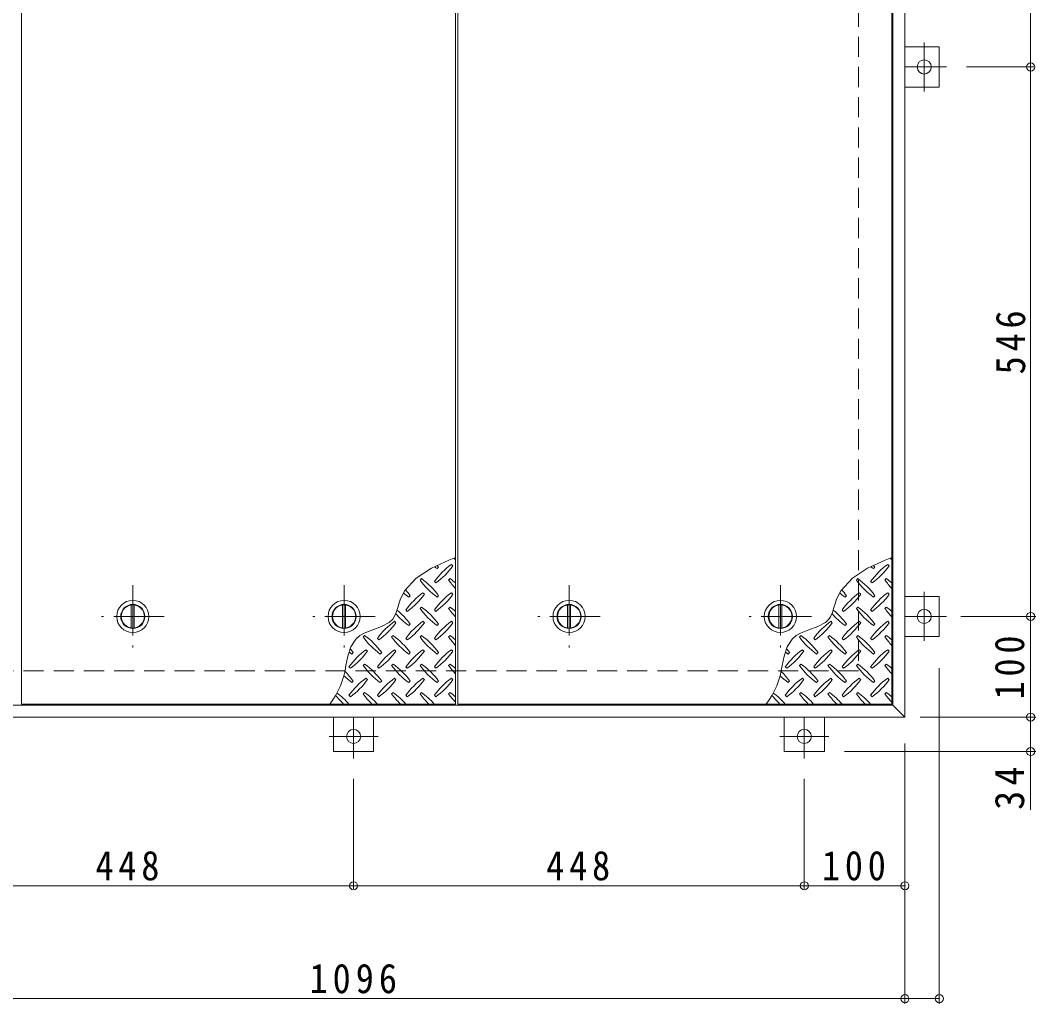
# Model space of a CAD drawing. Units: millimetres at full size, sheet at 1:10. Extents: x -2620 to 2549, y -1962 to 1754.
# Drawn here: x -788 to 221, y -200 to 777 of the extents above; entities that cross this region are included whole.
import ezdxf

# ---------------------------------------------------------------- set-up
doc = ezdxf.new("R2010")
doc.units = ezdxf.units.MM
doc.header["$LTSCALE"] = 10
doc.header["$PDMODE"] = 32
doc.header["$PDSIZE"] = 8
doc.linetypes.add('CHAIN1', pattern=[8, 5, -1, 1, -1])
doc.linetypes.add('DASHED2', pattern=[3, 2, -1])
for name, color, linetype, lineweight in [('0-1', 2, 'DASHED2', 9), ('0-2', 3, 'Continuous', 9), ('0-3', 2, 'Continuous', 9), ('0-9', 134, 'Continuous', 5), ('0-C', 2, 'Continuous', 9), ('0-E', 3, 'Continuous', 9), ('0-F', 7, 'Continuous', 9)]:
    doc.layers.add(name, color=color, linetype=linetype, lineweight=lineweight)
doc.styles.add('ＭＳ ゴシック', font='')
doc.styles.get('ＭＳ ゴシック').set_extended_font_data('MS Gothic')

msp = doc.modelspace()

# ---------------------------------------------------------------- linework, layer by layer
at = {"layer": '0-1'}
for p, q in [((45.06, 1330.82), (45.06, 130.82)), ((45.06, 130.82), (-2054.94, 130.82))]:
    msp.add_line(p, q, dxfattribs=at)
at = {"layer": '0-2'}
for p, q in [((-787.06, 1363.82), (-787.06, 97.82)), ((-353.44, 1363.82), (-353.44, 97.82)), ((-787.06, 97.82), (-355.56, 97.82)), ((-353.44, 97.82), (78.06, 97.82))]:
    msp.add_line(p, q, dxfattribs=at)
for points in [[(-355.56, 97.82), (-355.56, 1363.82), (-787.06, 1363.82)], [(78.06, 97.82), (78.06, 1363.82), (-353.44, 1363.82)]]:
    msp.add_lwpolyline(points, dxfattribs=at)
at = {"layer": '0-3'}
for p, q in [((91.06, 1376.82), (91.06, 84.82)), ((79.06, 96.82), (79.06, 1364.82)), ((79.06, 96.82), (-2088.94, 96.82)), ((79.06, 96.82), (91.06, 84.82)), ((91.06, 84.82), (-2100.94, 84.82))]:
    msp.add_line(p, q, dxfattribs=at)
at = {"layer": '0-9'}
for p, q in [((-373.79, 232.33), (-372.38, 233.75)), ((-358.24, 235.16), (-359.65, 236.57)), ((59.83, 232.33), (61.25, 233.75)), ((75.39, 235.16), (73.98, 236.57)), ((-389.35, 222.43), (-390.76, 221.02)), ((-361.06, 222.43), (-362.48, 221.02)), ((44.28, 222.43), (42.86, 221.02)), ((72.56, 222.43), (71.15, 221.02)), ((-376.62, 219.6), (-375.21, 218.19)), ((57, 219.6), (58.42, 218.19)), ((-402.08, 204.05), (-400.66, 205.46)), ((-386.52, 206.88), (-387.93, 208.29)), ((-373.79, 204.05), (-372.38, 205.46)), ((-358.24, 206.88), (-359.65, 208.29)), ((31.55, 204.05), (32.96, 205.46)), ((47.11, 206.88), (45.69, 208.29)), ((59.83, 204.05), (61.25, 205.46)), ((75.39, 206.88), (73.98, 208.29)), ((-389.35, 194.15), (-390.76, 192.73)), ((-361.06, 194.15), (-362.48, 192.73)), ((44.28, 194.15), (42.86, 192.73)), ((72.56, 194.15), (71.15, 192.73)), ((-404.9, 191.32), (-403.49, 189.91)), ((-376.62, 191.32), (-375.21, 189.91)), ((28.72, 191.32), (30.13, 189.91)), ((57, 191.32), (58.42, 189.91)), ((-414.8, 178.59), (-416.22, 180.01)), ((-402.08, 175.76), (-400.66, 177.18)), ((-386.52, 178.59), (-387.93, 180.01)), ((-373.79, 175.76), (-372.38, 177.18)), ((-358.24, 178.59), (-359.65, 180.01)), ((18.82, 178.59), (17.41, 180.01)), ((31.55, 175.76), (32.96, 177.18)), ((47.11, 178.59), (45.69, 180.01)), ((59.83, 175.76), (61.25, 177.18)), ((75.39, 178.59), (73.98, 180.01)), ((-445.92, 165.86), (-447.33, 164.45)), ((-433.19, 163.04), (-431.77, 161.62)), ((-417.63, 165.86), (-419.05, 164.45)), ((-404.9, 163.04), (-403.49, 161.62)), ((-389.35, 165.86), (-390.76, 164.45)), ((-376.62, 163.04), (-375.21, 161.62)), ((-361.06, 165.86), (-362.48, 164.45)), ((-12.29, 165.86), (-13.71, 164.45)), ((0.44, 163.04), (1.85, 161.62)), ((15.99, 165.86), (14.58, 164.45)), ((28.72, 163.04), (30.13, 161.62)), ((44.28, 165.86), (42.86, 164.45)), ((57, 163.04), (58.42, 161.62)), ((72.56, 165.86), (71.15, 164.45)), ((-443.09, 150.31), (-444.5, 151.72)), ((-414.8, 150.31), (-416.22, 151.72)), ((-386.52, 150.31), (-387.93, 151.72)), ((-358.24, 150.31), (-359.65, 151.72)), ((-9.46, 150.31), (-10.88, 151.72)), ((18.82, 150.31), (17.41, 151.72)), ((47.11, 150.31), (45.69, 151.72)), ((75.39, 150.31), (73.98, 151.72)), ((-458.64, 147.48), (-457.23, 148.89)), ((-430.36, 147.48), (-428.95, 148.89)), ((-402.08, 147.48), (-400.66, 148.89)), ((-373.79, 147.48), (-372.38, 148.89)), ((-25.02, 147.48), (-23.61, 148.89)), ((3.26, 147.48), (4.68, 148.89)), ((31.55, 147.48), (32.96, 148.89)), ((59.83, 147.48), (61.25, 148.89)), ((-461.47, 134.75), (-460.06, 133.34)), ((-445.92, 137.58), (-447.33, 136.16)), ((-433.19, 134.75), (-431.77, 133.34)), ((-417.63, 137.58), (-419.05, 136.16)), ((-404.9, 134.75), (-403.49, 133.34)), ((-389.35, 137.58), (-390.76, 136.16)), ((-376.62, 134.75), (-375.21, 133.34)), ((-361.06, 137.58), (-362.48, 136.16)), ((-27.85, 134.75), (-26.43, 133.34)), ((-12.29, 137.58), (-13.71, 136.16)), ((0.44, 134.75), (1.85, 133.34)), ((15.99, 137.58), (14.58, 136.16)), ((28.72, 134.75), (30.13, 133.34)), ((44.28, 137.58), (42.86, 136.16)), ((57, 134.75), (58.42, 133.34)), ((72.56, 137.58), (71.15, 136.16)), ((-443.09, 122.02), (-444.5, 123.44)), ((-414.8, 122.02), (-416.22, 123.44)), ((-386.52, 122.02), (-387.93, 123.44)), ((-358.24, 122.02), (-359.65, 123.44)), ((-9.46, 122.02), (-10.88, 123.44)), ((18.82, 122.02), (17.41, 123.44)), ((47.11, 122.02), (45.69, 123.44)), ((75.39, 122.02), (73.98, 123.44)), ((-458.64, 119.19), (-457.23, 120.61)), ((-430.36, 119.19), (-428.95, 120.61)), ((-402.08, 119.19), (-400.66, 120.61)), ((-373.79, 119.19), (-372.38, 120.61)), ((-25.02, 119.19), (-23.61, 120.61)), ((3.26, 119.19), (4.68, 120.61)), ((31.55, 119.19), (32.96, 120.61)), ((59.83, 119.19), (61.25, 120.61)), ((-461.47, 106.47), (-460.06, 105.05)), ((-445.92, 109.3), (-447.33, 107.88)), ((-433.19, 106.47), (-431.77, 105.05)), ((-417.63, 109.3), (-419.05, 107.88)), ((-404.9, 106.47), (-403.49, 105.05)), ((-389.35, 109.3), (-390.76, 107.88)), ((-376.62, 106.47), (-375.21, 105.05)), ((-361.06, 109.3), (-362.48, 107.88)), ((-27.85, 106.47), (-26.43, 105.05)), ((-12.29, 109.3), (-13.71, 107.88)), ((0.44, 106.47), (1.85, 105.05)), ((15.99, 109.3), (14.58, 107.88)), ((28.72, 106.47), (30.13, 105.05)), ((44.28, 109.3), (42.86, 107.88)), ((57, 106.47), (58.42, 105.05)), ((72.56, 109.3), (71.15, 107.88))]:
    msp.add_line(p, q, dxfattribs=at)
for points in [[(-355.56, 243.36), (-362.18, 240.69), (-379.58, 232.73), (-394.75, 222.99), (-406.28, 210.37), (-410.74, 201.29), (-411.65, 198.5), (-413.07, 193.59), (-414.58, 188.79), (-416.54, 184.42), (-418.01, 182.19), (-421.44, 178.9), (-429.12, 174.82), (-437.89, 171.7), (-446.43, 168.35), (-450.75, 165.82), (-454.62, 162.32), (-459.49, 154.62), (-462.65, 145.35), (-464.53, 136.21)], [(78.06, 243.36), (71.44, 240.69), (54.04, 232.73), (38.87, 222.99), (27.35, 210.37), (22.89, 201.29), (21.97, 198.5), (20.56, 193.59), (19.05, 188.79), (17.09, 184.42), (15.61, 182.19), (12.19, 178.9), (4.51, 174.82), (-4.27, 171.7), (-12.81, 168.35), (-17.13, 165.82), (-21, 162.32), (-25.87, 154.62), (-29.03, 145.35), (-30.91, 136.21)]]:
    msp.add_lwpolyline(points, dxfattribs=at)
for centre, radius, start, end in [((-303.43, 291.38), 72.5, 222.16391, 224.0249), ((130.19, 291.38), 72.5, 222.16391, 224.0249), ((-317.58, 177.53), 72.5, 125.47256, 144.5273), ((-331.72, 291.38), 72.5, 232.0308, 234.5273), ((-417.28, 277.23), 72.5, 305.47272, 324.5273), ((-431.42, 191.67), 72.5, 35.47258, 37.14615), ((116.05, 177.53), 72.5, 125.47256, 144.5273), ((101.91, 291.38), 72.5, 232.0308, 234.5273), ((16.35, 277.23), 72.5, 305.47272, 324.5273), ((2.2, 191.67), 72.5, 35.47258, 37.14615), ((-431.42, 163.39), 72.5, 35.47258, 54.5273), ((-403.14, 163.39), 72.5, 48.99213, 54.5273), ((2.2, 163.39), 72.5, 35.47258, 54.5273), ((30.49, 163.39), 72.5, 48.99213, 54.5273), ((-331.72, 263.09), 72.5, 215.47272, 234.5273), ((-303.43, 263.09), 72.5, 215.47272, 224.0249), ((101.91, 263.09), 72.5, 215.47272, 234.5273), ((130.19, 263.09), 72.5, 215.47272, 224.0249), ((-360, 263.09), 72.5, 229.22446, 234.5273), ((-459.71, 163.39), 72.5, 35.47258, 41.44736), ((-345.86, 149.25), 72.5, 125.47256, 144.5273), ((-445.56, 248.95), 72.5, 305.47272, 324.5273), ((-317.58, 149.25), 72.5, 125.47256, 144.5273), ((-417.28, 248.95), 72.5, 305.47272, 324.5273), ((73.62, 263.09), 72.5, 229.22446, 234.5273), ((-26.08, 163.39), 72.5, 35.47258, 41.44736), ((87.76, 149.25), 72.5, 125.47256, 144.5273), ((-11.94, 248.95), 72.5, 305.47272, 324.5273), ((116.05, 149.25), 72.5, 125.47256, 144.5273), ((16.35, 248.95), 72.5, 305.47272, 324.5273), ((-331.72, 234.81), 72.5, 215.47272, 234.5273), ((-431.42, 135.1), 72.5, 35.47258, 54.5273), ((-303.43, 234.81), 72.5, 215.47272, 224.0249), ((-403.14, 135.1), 72.5, 48.99213, 54.5273), ((101.91, 234.81), 72.5, 215.47272, 234.5273), ((2.2, 135.1), 72.5, 35.47258, 54.5273), ((130.19, 234.81), 72.5, 215.47272, 224.0249), ((30.49, 135.1), 72.5, 48.99213, 54.5273), ((-360, 234.81), 72.5, 220.55972, 234.5273), ((-459.71, 135.1), 72.5, 35.47258, 50.72572), ((73.62, 234.81), 72.5, 220.55972, 234.5273), ((-26.08, 135.1), 72.5, 35.47258, 50.72572), ((-374.15, 120.96), 72.5, 125.47256, 144.52728), ((-473.85, 220.66), 72.5, 305.47272, 324.5273), ((-345.86, 120.96), 72.5, 125.47256, 144.52728), ((-445.56, 220.66), 72.5, 305.47272, 324.5273), ((-317.58, 120.96), 72.5, 125.47256, 144.5273), ((-417.28, 220.66), 72.5, 305.47272, 324.5273), ((59.48, 120.96), 72.5, 125.47256, 144.52728), ((-40.22, 220.66), 72.5, 305.47272, 324.5273), ((87.76, 120.96), 72.5, 125.47256, 144.52728), ((-11.94, 220.66), 72.5, 305.47272, 324.5273), ((116.05, 120.96), 72.5, 125.47256, 144.5273), ((16.35, 220.66), 72.5, 305.47272, 324.5273), ((-388.29, 206.52), 72.5, 215.47272, 234.5273), ((-487.99, 106.82), 72.5, 35.47258, 54.5273), ((-360, 206.52), 72.5, 215.47272, 234.5273), ((-459.71, 106.82), 72.5, 35.47258, 54.5273), ((-331.72, 206.52), 72.5, 215.47272, 234.5273), ((-431.42, 106.82), 72.5, 35.47258, 54.5273), ((-303.43, 206.52), 72.5, 215.47272, 224.0249), ((-403.14, 106.82), 72.5, 48.99213, 54.5273), ((45.34, 206.52), 72.5, 215.47272, 234.5273), ((-54.36, 106.82), 72.5, 35.47258, 54.5273), ((73.62, 206.52), 72.5, 215.47272, 234.5273), ((-26.08, 106.82), 72.5, 35.47258, 54.5273), ((101.91, 206.52), 72.5, 215.47272, 234.5273), ((2.2, 106.82), 72.5, 35.47258, 54.5273), ((130.19, 206.52), 72.5, 215.47272, 224.0249), ((30.49, 106.82), 72.5, 48.99213, 54.5273), ((-402.43, 92.68), 72.5, 125.47256, 144.5273), ((-516.27, 106.82), 72.5, 35.47258, 39.26899), ((-374.15, 92.68), 72.5, 125.47256, 144.5273), ((-345.86, 92.68), 72.5, 125.47256, 144.5273), ((-317.58, 92.68), 72.5, 125.47256, 144.5273), ((31.2, 92.68), 72.5, 125.47256, 144.5273), ((-82.65, 106.82), 72.5, 35.47258, 39.26899), ((59.48, 92.68), 72.5, 125.47256, 144.5273), ((87.76, 92.68), 72.5, 125.47256, 144.5273), ((116.05, 92.68), 72.5, 125.47256, 144.5273), ((-416.57, 206.52), 72.5, 231.94577, 234.5273), ((-502.13, 192.38), 72.5, 305.47272, 324.5273), ((-473.85, 192.38), 72.5, 305.47272, 324.5273), ((-445.56, 192.38), 72.5, 305.47272, 324.5273), ((-417.28, 192.38), 72.5, 305.47272, 324.5273), ((17.05, 206.52), 72.5, 231.94577, 234.5273), ((-68.51, 192.38), 72.5, 305.47272, 324.5273), ((-40.22, 192.38), 72.5, 305.47272, 324.5273), ((-11.94, 192.38), 72.5, 305.47272, 324.5273), ((16.35, 192.38), 72.5, 305.47272, 324.5273), ((-545.49, 147.22), 81.7, 322.79805, 352.25462), ((-388.29, 178.24), 72.5, 215.47272, 234.5273), ((-487.99, 78.54), 72.5, 35.47258, 54.5273), ((-360, 178.24), 72.5, 215.47272, 234.5273), ((-459.71, 78.54), 72.5, 35.47258, 54.5273), ((-331.72, 178.24), 72.5, 215.47272, 234.5273), ((-431.42, 78.54), 72.5, 35.47258, 54.5273), ((-303.43, 178.24), 72.5, 215.47272, 224.0249), ((-403.14, 78.54), 72.5, 48.99213, 54.5273), ((-111.86, 147.22), 81.7, 322.79805, 352.25462), ((45.34, 178.24), 72.5, 215.47272, 234.5273), ((-54.36, 78.54), 72.5, 35.47258, 54.5273), ((73.62, 178.24), 72.5, 215.47272, 234.5273), ((-26.08, 78.54), 72.5, 35.47258, 54.5273), ((101.91, 178.24), 72.5, 215.47272, 234.5273), ((2.2, 78.54), 72.5, 35.47258, 54.5273), ((130.19, 178.24), 72.5, 215.47272, 224.0249), ((30.49, 78.54), 72.5, 48.99213, 54.5273), ((-416.57, 178.24), 72.5, 226.3181, 234.5273), ((-516.27, 78.54), 72.5, 35.47258, 45.60328), ((-402.43, 64.39), 72.5, 125.47256, 144.5273), ((-502.13, 164.1), 72.5, 305.47272, 324.5273), ((-374.15, 64.39), 72.5, 125.47256, 144.5273), ((-473.85, 164.1), 72.5, 305.47272, 324.5273), ((-345.86, 64.39), 72.5, 125.47256, 144.5273), ((-445.56, 164.1), 72.5, 305.47272, 324.5273), ((-317.58, 64.39), 72.5, 125.47256, 144.5273), ((-417.28, 164.1), 72.5, 305.47272, 324.5273), ((17.05, 178.24), 72.5, 226.3181, 234.5273), ((-82.65, 78.54), 72.5, 35.47258, 45.60328), ((31.2, 64.39), 72.5, 125.47256, 144.5273), ((-68.51, 164.1), 72.5, 305.47272, 324.5273), ((59.48, 64.39), 72.5, 125.47256, 144.5273), ((-40.22, 164.1), 72.5, 305.47272, 324.5273), ((87.76, 64.39), 72.5, 125.47256, 144.5273), ((-11.94, 164.1), 72.5, 305.47272, 324.5273), ((116.05, 64.39), 72.5, 125.47256, 144.5273), ((16.35, 164.1), 72.5, 305.47272, 324.5273), ((-416.57, 149.95), 72.5, 216.78457, 225.97511), ((-516.27, 50.25), 72.5, 41.00789, 53.76786), ((-388.29, 149.95), 72.5, 215.47272, 225.97511), ((-487.99, 50.25), 72.5, 41.00789, 54.5273), ((-360, 149.95), 72.5, 215.47272, 225.97511), ((-459.71, 50.25), 72.5, 41.00789, 54.5273), ((-331.72, 149.95), 72.5, 215.47272, 225.97511), ((-431.42, 50.25), 72.5, 41.00789, 54.5273), ((-303.43, 149.95), 72.5, 215.47272, 224.0249), ((-403.14, 50.25), 72.5, 48.99213, 54.5273), ((17.05, 149.95), 72.5, 216.78457, 225.97511), ((-82.65, 50.25), 72.5, 41.00789, 53.76786), ((45.34, 149.95), 72.5, 215.47272, 225.97511), ((-54.36, 50.25), 72.5, 41.00789, 54.5273), ((73.62, 149.95), 72.5, 215.47272, 225.97511), ((-26.08, 50.25), 72.5, 41.00789, 54.5273), ((101.91, 149.95), 72.5, 215.47272, 225.97511), ((2.2, 50.25), 72.5, 41.00789, 54.5273), ((130.19, 149.95), 72.5, 215.47272, 224.0249), ((30.49, 50.25), 72.5, 48.99213, 54.5273)]:
    msp.add_arc(centre, radius, start, end, dxfattribs=at)
at = {"layer": '0-C', "linetype": 'CHAIN1'}
for p, q in [((-676.32, 215.82), (-676.32, 153.82)), ((-466.32, 215.82), (-466.32, 153.82)), ((-242.69, 215.82), (-242.69, 153.82)), ((-32.69, 215.82), (-32.69, 153.82)), ((-645.31, 184.82), (-707.31, 184.82)), ((-435.31, 184.82), (-497.31, 184.82)), ((-211.69, 184.82), (-273.69, 184.82)), ((-1.69, 184.82), (-63.69, 184.82))]:
    msp.add_line(p, q, dxfattribs=at)
at = {"layer": '0-C'}
for p, q in [((-677.82, 173.42), (-677.82, 196.22)), ((-674.81, 173.42), (-674.81, 196.22)), ((-467.82, 173.42), (-467.82, 196.22)), ((-464.81, 173.42), (-464.81, 196.22)), ((-244.19, 173.42), (-244.19, 196.22)), ((-241.19, 173.42), (-241.19, 196.22)), ((-34.19, 173.42), (-34.19, 196.22)), ((-31.19, 173.42), (-31.19, 196.22))]:
    msp.add_line(p, q, dxfattribs=at)
for centre, radius in [((-676.31, 184.82), 16), ((-676.31, 184.82), 12), ((-676.31, 184.82), 11.5), ((-466.31, 184.82), 16), ((-466.31, 184.82), 12), ((-466.31, 184.82), 11.5), ((-242.69, 184.82), 16), ((-242.69, 184.82), 12), ((-242.69, 184.82), 11.5), ((-32.69, 184.82), 16), ((-32.69, 184.82), 12), ((-32.69, 184.82), 11.5)]:
    msp.add_circle(centre, radius, dxfattribs=at)
at = {"layer": '0-E'}
for p, q in [((125.26, 750.82), (91.06, 750.82)), ((125.26, 750.82), (125.26, 710.82)), ((125.26, 710.82), (91.06, 710.82)), ((125.26, 204.82), (91.06, 204.82)), ((125.26, 204.82), (125.26, 164.82)), ((125.26, 164.82), (91.06, 164.82)), ((-476.94, 50.62), (-476.94, 84.82)), ((-436.94, 50.62), (-436.94, 84.82)), ((-28.94, 50.62), (-28.94, 84.82)), ((11.06, 50.62), (11.06, 84.82)), ((-476.94, 50.62), (-436.94, 50.62)), ((11.06, 50.62), (-28.94, 50.62))]:
    msp.add_line(p, q, dxfattribs=at)
at = {"layer": '0-E', "linetype": 'CHAIN1'}
for p, q in [((110.26, 706.45), (110.26, 755.2)), ((132.23, 730.82), (91.06, 730.82)), ((110.26, 160.45), (110.26, 209.2)), ((132.23, 184.82), (91.06, 184.82)), ((-456.94, 43.65), (-456.94, 84.82)), ((-8.94, 43.65), (-8.94, 84.82)), ((-432.56, 65.62), (-481.32, 65.62)), ((-33.32, 65.62), (15.44, 65.62))]:
    msp.add_line(p, q, dxfattribs=at)
at = {"layer": '0-E'}
for centre in [(110.26, 730.82), (110.26, 184.82), (-456.94, 65.62), (-8.94, 65.62)]:
    msp.add_circle(centre, 7, dxfattribs=at)
at = {"layer": '0-F'}
for p, q in [((216.04, 730.82), (216.04, 1276.82)), ((219.04, 730.82), (152.23, 730.82)), ((216.04, 184.82), (216.04, 730.82)), ((146.58, 184.82), (221.04, 184.82)), ((216.04, 84.82), (216.04, 184.82)), ((125.26, -199.94), (125.26, 133.61)), ((106.06, 84.82), (221.04, 84.82)), ((216.04, 84.82), (216.04, 50.62)), ((221.04, 50.62), (31.06, 50.62)), ((91.06, 58.61), (91.06, -199.94)), ((216.04, 50.62), (216.04, -7.33)), ((-456.94, -85.78), (-456.94, 23.65)), ((-8.94, -85.78), (-8.94, 23.65)), ((-904.94, -82.78), (-456.94, -82.78)), ((-456.94, -82.78), (-8.94, -82.78)), ((-8.94, -82.78), (91.06, -82.78)), ((-1004.94, -194.95), (91.06, -194.95)), ((91.06, -194.95), (125.26, -194.95))]:
    msp.add_line(p, q, dxfattribs=at)
for p in [(216.04, 730.82), (216.04, 184.82), (216.04, 84.82), (216.04, 50.62), (-456.94, -82.78), (-8.94, -82.78), (91.06, -82.78), (91.06, -194.94), (91.06, -194.95), (125.26, -194.95)]:
    msp.add_point(p, dxfattribs=at)

# ---------------------------------------------------------------- texts
at = {"layer": '0-F', "color": 2, "char_height": 29.33, "attachment_point": 7, "rotation": 90, "style": 'ＭＳ ゴシック'}
for s, insert in [('\\T1.27;\\W0.9;546', (211.04, 425.32)), ('\\T1.27;\\W0.9;100', (210.04, 102.32)), ('\\T1.27;\\W0.95;34', (210.04, -7.33))]:
    msp.add_mtext(s, dxfattribs=dict(at, insert=insert))
at = {"layer": '0-F', "color": 2, "char_height": 29.33, "attachment_point": 7, "style": 'ＭＳ ゴシック'}
for s, insert in [('\\T1.27;\\W0.9;448', (-713.44, -77.78)), ('\\T1.27;\\W0.9;448', (-265.44, -77.78)), ('\\T1.27;\\W0.9;100', (8.56, -77.78)), ('\\T1.28;\\W0.9;1096', (-500.69, -189.95))]:
    msp.add_mtext(s, dxfattribs=dict(at, insert=insert))

doc.saveas('drawing.dxf')
